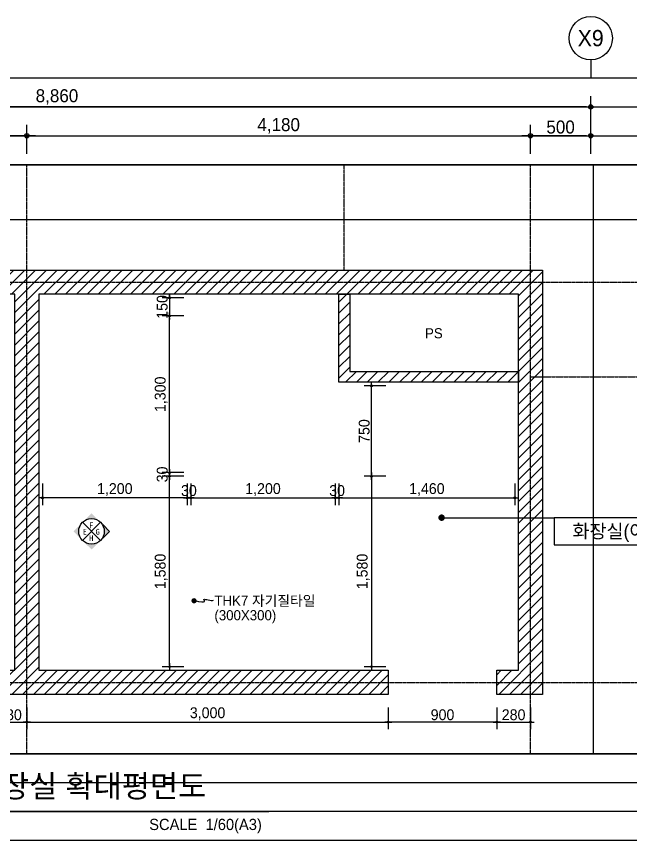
# Model space of a CAD drawing. Header units: millimetres. Extents: x 555 to 100215, y 750 to 17024.
# Drawn here: x 61748 to 66845, y 10187 to 17024 of the extents above; entities that cross this region are included whole.
import ezdxf
from ezdxf.enums import TextEntityAlignment as Align
from ezdxf.xclip import XClip

# ---------------------------------------------------------------- set-up
doc = ezdxf.new("R2010")
doc.units = ezdxf.units.MM
doc.header["$XCLIPFRAME"] = 2
doc.linetypes.add('CEN', pattern=[35, 30, -2, 1, -2])
for name, color, linetype in [('$ZCDB_AUDIT_GENERATED_600D18', 7, 'Continuous'), ('3TEX', 3, 'Continuous'), ('4A.TEC CEN', 1, 'CEN'), ('4A.TEC CEN 보조1', 14, 'CEN'), ('4A.TEC TEXT', 7, 'Continuous'), ('4A.TEC TEXT 2', 3, 'Continuous'), ('4A.TEC 심볼', 7, 'Continuous'), ('4A.TEC 해치 1', 9, 'Continuous'), ('CEN', 1, 'CEN'), ('DIM', 7, 'Continuous'), ('TEX', 3, 'Continuous'), ('㈜SE&C TEXT', 7, 'Continuous')]:
    doc.layers.add(name, color=color, linetype=linetype)
doc.layers.add('DEFPOINT', color=135, linetype='Continuous', plot=False)
doc.styles.add('1', font='')
doc.styles.add('GHS', font='malgun.ttf')
doc.styles.add('나눔고딕', font='')
doc.styles.add('돋움', font='')
doc.styles.add('돋음체', font='')
doc.styles.add('울릉도L', font='')
doc.styles.get('1').set_extended_font_data('DotumChe')
doc.styles.get('나눔고딕').set_extended_font_data('Dotum')
doc.styles.get('돋움').set_extended_font_data('Dotum')
doc.styles.get('돋음체').set_extended_font_data('Dotum')
doc.styles.get('울릉도L').set_extended_font_data('Dotum')
doc.dimstyles.new('DIM(3)', dxfattribs={"dimscale": 600, "dimtxt": 3, "dimasz": 1, "dimexe": 2, "dimexo": 3, "dimgap": 1, "dimtad": 1, "dimdec": 0, "dimzin": 0, "dimdsep": 46, "dimlunit": 6, "dimtxsty": '돋움', "dimblk1": 'DIMDOT', "dimblk2": 'DIMDOT', "dimsah": 1, "dimcen": 2.5, "dimclrd": 1, "dimclre": 1, "dimazin": 0, "dimtfac": 1, "dimtdec": 0, "dimtix": 1, "dimtmove": 2, "dimatfit": 2, "dimldrblk": 'DIMDOT', "dimfxl": 1, "dimtolj": 1, "dimtzin": 0, "dimarcsym": 0})
doc.dimstyles.new('DIM_600(외부치수)', dxfattribs={"dimscale": 400, "dimtxt": 3.3, "dimasz": 1, "dimexe": 2, "dimexo": 2, "dimgap": 1, "dimtad": 1, "dimdec": 0, "dimdsep": 46, "dimlunit": 6, "dimtxsty": '나눔고딕', "dimblk1": 'DIMDOT', "dimblk2": 'DIMDOT', "dimsah": 1, "dimcen": 2.5, "dimdle": 1.5, "dimclrd": 8, "dimclre": 8, "dimclrt": 3, "dimadec": 0, "dimazin": 0, "dimtfac": 1, "dimtdec": 0, "dimtix": 1, "dimtmove": 2, "dimatfit": 3, "dimldrblk": 'DIMDOT', "dimfxl": 1, "dimtvp": 1, "dimtolj": 1, "dimtzin": 0, "dimarcsym": 0})
pattern_1 = [(45, (50400, 3e-09), (-44.90128, 44.90128), [])]

# ---------------------------------------------------------------- blocks, each defined once
blk = doc.blocks.new('DIMDOT')
at = {"color": 0}
blk.add_line((-2, 0), (2, 0), dxfattribs=at)
for radius in [0.5, 0.25]:
    blk.add_circle((0, 0), radius, dxfattribs=at)
blk = doc.blocks.new('*D106')
at = {"layer": '$ZCDB_AUDIT_GENERATED_600D18', "color": 8, "lineweight": -2, "transparency": 16777216}
for p, q in [((57654.3, 15884.4), (57654.3, 16124.4)), ((61834.3, 15884.4), (61834.3, 16124.4)), ((61798.3, 16034.4), (57690.3, 16034.4))]:
    blk.add_line(p, q, dxfattribs=at)
at = {"layer": 'Defpoints', "color": 0, "transparency": 16777216}
for p in [(57654.3, 16034.4), (57654.3, 15794.4), (61834.3, 15794.4, 1666.7)]:
    blk.add_point(p, dxfattribs=at)
at = {"layer": '$ZCDB_AUDIT_GENERATED_600D18', "color": 8, "lineweight": -2, "transparency": 16777216, "xscale": 36, "yscale": 36, "zscale": 36, "rotation": 180}
blk.add_blockref('DIMDOT', (57654.3, 16034.4), dxfattribs=at)
at = {"layer": '$ZCDB_AUDIT_GENERATED_600D18', "color": 8, "lineweight": -2, "transparency": 16777216, "xscale": 36, "yscale": 36, "zscale": 36}
blk.add_blockref('DIMDOT', (61834.3, 16034.4), dxfattribs=at)
at = {"layer": '$ZCDB_AUDIT_GENERATED_600D18', "color": 3, "transparency": 16777216, "insert": (59744.3, 16116.9), "char_height": 108, "attachment_point": 5, "style": '나눔고딕'}
blk.add_mtext('\\A1;4,180', dxfattribs=at)
blk = doc.blocks.new('*D107')
at = {"layer": '$ZCDB_AUDIT_GENERATED_600D18', "color": 8, "lineweight": -2, "transparency": 16777216}
for p, q in [((57654.3, 15884.4), (57654.3, 16364.4)), ((66514.3, 15884.4), (66514.3, 16364.4)), ((66478.3, 16274.4), (57690.3, 16274.4))]:
    blk.add_line(p, q, dxfattribs=at)
at = {"layer": 'Defpoints', "color": 0, "transparency": 16777216}
for p in [(57654.3, 16274.4), (57654.3, 15794.4, 2344.5), (66514.3, 15794.4, 163.9)]:
    blk.add_point(p, dxfattribs=at)
at = {"layer": '$ZCDB_AUDIT_GENERATED_600D18', "color": 8, "lineweight": -2, "transparency": 16777216, "xscale": 36, "yscale": 36, "zscale": 36, "rotation": 180}
blk.add_blockref('DIMDOT', (57654.3, 16274.4), dxfattribs=at)
at = {"layer": '$ZCDB_AUDIT_GENERATED_600D18', "color": 8, "lineweight": -2, "transparency": 16777216, "xscale": 36, "yscale": 36, "zscale": 36}
blk.add_blockref('DIMDOT', (66514.3, 16274.4), dxfattribs=at)
at = {"layer": '$ZCDB_AUDIT_GENERATED_600D18', "color": 3, "transparency": 16777216, "insert": (62084.3, 16356.9), "char_height": 108, "attachment_point": 5, "style": '나눔고딕'}
blk.add_mtext('\\A1;8,860', dxfattribs=at)
blk = doc.blocks.new('ccs122')
at = {"layer": '4A.TEC 심볼'}
blk.add_line((0, 8), (0, 3), dxfattribs=at)
blk.add_circle((0, 14), 6, dxfattribs=at)
at = {"layer": '4A.TEC TEXT 2', "color": 3, "style": 'GHS'}
blk.add_attdef('NO', text='', height=4.5, dxfattribs=at).set_placement((-0.01, 14.02), align=Align.MIDDLE_CENTER)
blk = doc.blocks.new('*D108')
at = {"layer": '$ZCDB_AUDIT_GENERATED_600D18', "color": 8, "lineweight": -2, "transparency": 16777216}
for p, q in [((61834.3, 15884.4), (61834.3, 16124.4)), ((66014.3, 15884.4), (66014.3, 16124.4)), ((61870.3, 16034.4), (65978.3, 16034.4))]:
    blk.add_line(p, q, dxfattribs=at)
at = {"layer": 'Defpoints', "color": 0, "transparency": 16777216}
for p in [(66014.3, 16034.4), (61834.3, 15794.4, 1666.7), (66014.3, 15794.4, 178.1)]:
    blk.add_point(p, dxfattribs=at)
at = {"layer": '$ZCDB_AUDIT_GENERATED_600D18', "color": 8, "lineweight": -2, "transparency": 16777216, "xscale": 36, "yscale": 36, "zscale": 36, "rotation": 180}
blk.add_blockref('DIMDOT', (61834.3, 16034.4), dxfattribs=at)
at = {"layer": '$ZCDB_AUDIT_GENERATED_600D18', "color": 8, "lineweight": -2, "transparency": 16777216, "xscale": 36, "yscale": 36, "zscale": 36}
blk.add_blockref('DIMDOT', (66014.3, 16034.4), dxfattribs=at)
at = {"layer": '$ZCDB_AUDIT_GENERATED_600D18', "color": 3, "transparency": 16777216, "insert": (63924.3, 16116.9), "char_height": 108, "attachment_point": 5, "style": '나눔고딕'}
blk.add_mtext('\\A1;4,180', dxfattribs=at)
blk = doc.blocks.new('*D110')
at = {"layer": '$ZCDB_AUDIT_GENERATED_600D18', "color": 8, "lineweight": -2, "transparency": 16777216}
for p, q in [((66014.3, 15884.4), (66014.3, 16124.4)), ((66514.3, 15884.4), (66514.3, 16124.4)), ((66478.3, 16034.4), (66050.3, 16034.4))]:
    blk.add_line(p, q, dxfattribs=at)
at = {"layer": 'Defpoints', "color": 0, "transparency": 16777216}
for p in [(66014.3, 16034.4), (66014.3, 15794.4, 178.1), (66514.3, 15794.4, 356.1)]:
    blk.add_point(p, dxfattribs=at)
at = {"layer": '$ZCDB_AUDIT_GENERATED_600D18', "color": 8, "lineweight": -2, "transparency": 16777216, "xscale": 36, "yscale": 36, "zscale": 36, "rotation": 180}
blk.add_blockref('DIMDOT', (66014.3, 16034.4), dxfattribs=at)
at = {"layer": '$ZCDB_AUDIT_GENERATED_600D18', "color": 8, "lineweight": -2, "transparency": 16777216, "xscale": 36, "yscale": 36, "zscale": 36}
blk.add_blockref('DIMDOT', (66514.3, 16034.4), dxfattribs=at)
at = {"layer": '$ZCDB_AUDIT_GENERATED_600D18', "color": 3, "transparency": 16777216, "insert": (66264.3, 16106.5), "char_height": 108, "attachment_point": 5, "style": '나눔고딕'}
blk.add_mtext('\\A1;500', dxfattribs=at)
blk = doc.blocks.new('dwgFD3B')
at = {"layer": '4A.TEC CEN', "color": 250, "ltscale": 500}
blk.add_line((49194.51, -158936.83, -3333.33), (358000, -158936.83, -3333.33), dxfattribs=at)
at = {"layer": '4A.TEC CEN', "color": 250, "ltscale": 500, "elevation": -3333.33}
blk.add_lwpolyline([(252807.63, -39163.16), (252807.63, -267000)], dxfattribs=at)
blk = doc.blocks.new('*D201')
at = {"color": 1, "lineweight": -2, "transparency": 16777216}
for p, q in [((61554.3, 11289.4), (61554.3, 11110)), ((61834.3, 11289.4), (61834.3, 11110)), ((61569.3, 11170), (61819.3, 11170))]:
    blk.add_line(p, q, dxfattribs=at)
at = {"layer": 'Defpoints', "color": 0, "transparency": 16777216}
for p in [(61554.3, 11379.4, -828.2), (61834.3, 11379.4, -828.2), (61834.3, 11170)]:
    blk.add_point(p, dxfattribs=at)
at = {"color": 1, "lineweight": -2, "transparency": 16777216, "xscale": 15, "yscale": 15, "zscale": 15, "rotation": 180}
blk.add_blockref('DIMDOT', (61554.3, 11170), dxfattribs=at)
at = {"color": 1, "lineweight": -2, "transparency": 16777216, "xscale": 15, "yscale": 15, "zscale": 15}
blk.add_blockref('DIMDOT', (61834.3, 11170), dxfattribs=at)
at = {"color": 0, "transparency": 16777216, "insert": (61694.3, 11230), "char_height": 90, "attachment_point": 5, "style": '돋움'}
blk.add_mtext('\\A1;280', dxfattribs=at)
blk = doc.blocks.new('*D202')
at = {"color": 1, "lineweight": -2, "transparency": 16777216}
for p, q in [((61834.3, 11289.4), (61834.3, 11110)), ((64834.3, 11289.4), (64834.3, 11110)), ((61849.3, 11170), (64819.3, 11170))]:
    blk.add_line(p, q, dxfattribs=at)
at = {"layer": 'Defpoints', "color": 0, "transparency": 16777216}
for p in [(61834.3, 11379.4, -828.2), (64834.3, 11379.4, -828.2), (64834.3, 11170)]:
    blk.add_point(p, dxfattribs=at)
at = {"color": 1, "lineweight": -2, "transparency": 16777216, "xscale": 15, "yscale": 15, "zscale": 15, "rotation": 180}
blk.add_blockref('DIMDOT', (61834.3, 11170), dxfattribs=at)
at = {"color": 1, "lineweight": -2, "transparency": 16777216, "xscale": 15, "yscale": 15, "zscale": 15}
blk.add_blockref('DIMDOT', (64834.3, 11170), dxfattribs=at)
at = {"color": 0, "transparency": 16777216, "insert": (63334.3, 11238.7), "char_height": 90, "attachment_point": 5, "style": '돋움'}
blk.add_mtext('\\A1;3,000', dxfattribs=at)
blk = doc.blocks.new('*D203')
at = {"color": 1, "lineweight": -2, "transparency": 16777216}
for p, q in [((64834.3, 11289.4), (64834.3, 11110)), ((65734.3, 11289.4), (65734.3, 11110)), ((65719.3, 11170), (64849.3, 11170))]:
    blk.add_line(p, q, dxfattribs=at)
at = {"layer": 'Defpoints', "color": 0, "transparency": 16777216}
for p in [(64834.3, 11379.4, -828.2), (65734.3, 11379.4, -828.2), (64834.3, 11170)]:
    blk.add_point(p, dxfattribs=at)
at = {"color": 1, "lineweight": -2, "transparency": 16777216, "xscale": 15, "yscale": 15, "zscale": 15, "rotation": 180}
blk.add_blockref('DIMDOT', (64834.3, 11170), dxfattribs=at)
at = {"color": 1, "lineweight": -2, "transparency": 16777216, "xscale": 15, "yscale": 15, "zscale": 15}
blk.add_blockref('DIMDOT', (65734.3, 11170), dxfattribs=at)
at = {"color": 0, "transparency": 16777216, "insert": (65284.3, 11230), "char_height": 90, "attachment_point": 5, "style": '돋움'}
blk.add_mtext('\\A1;900', dxfattribs=at)
blk = doc.blocks.new('*D204')
at = {"color": 1, "lineweight": -2, "transparency": 16777216}
for p, q in [((65734.3, 11289.4), (65734.3, 11110)), ((66014.3, 11289.4), (66014.3, 11110)), ((65749.3, 11170), (65999.3, 11170))]:
    blk.add_line(p, q, dxfattribs=at)
at = {"layer": 'Defpoints', "color": 0, "transparency": 16777216}
for p in [(65734.3, 11379.4, -828.2), (66014.3, 11379.4, -828.2), (66014.3, 11170)]:
    blk.add_point(p, dxfattribs=at)
at = {"color": 1, "lineweight": -2, "transparency": 16777216, "xscale": 15, "yscale": 15, "zscale": 15, "rotation": 180}
blk.add_blockref('DIMDOT', (65734.3, 11170), dxfattribs=at)
at = {"color": 1, "lineweight": -2, "transparency": 16777216, "xscale": 15, "yscale": 15, "zscale": 15}
blk.add_blockref('DIMDOT', (66014.3, 11170), dxfattribs=at)
at = {"color": 0, "transparency": 16777216, "insert": (65874.3, 11230), "char_height": 90, "attachment_point": 5, "style": '돋움'}
blk.add_mtext('\\A1;280', dxfattribs=at)
blk = doc.blocks.new('*D180')
at = {"color": 1, "lineweight": -2, "transparency": 16777216}
for p, q in [((64394.3, 13149.4), (64394.3, 12970)), ((64424.3, 13149.4), (64424.3, 12970)), ((64379.3, 13030), (64364.3, 13030)), ((64424.3, 13030), (64394.3, 13030)), ((64439.3, 13030), (64454.3, 13030))]:
    blk.add_line(p, q, dxfattribs=at)
at = {"layer": 'Defpoints', "color": 0, "transparency": 16777216}
for p in [(64394.3, 13239.4, -828.2), (64424.3, 13239.4, -828.2), (64394.3, 13030)]:
    blk.add_point(p, dxfattribs=at)
at = {"color": 1, "lineweight": -2, "transparency": 16777216, "xscale": 15, "yscale": 15, "zscale": 15}
blk.add_blockref('DIMDOT', (64394.3, 13030), dxfattribs=at)
at = {"color": 1, "lineweight": -2, "transparency": 16777216, "xscale": 15, "yscale": 15, "zscale": 15, "rotation": 180}
blk.add_blockref('DIMDOT', (64424.3, 13030), dxfattribs=at)
at = {"color": 0, "transparency": 16777216, "insert": (64409.3, 13090), "char_height": 90, "attachment_point": 5, "style": '돋움'}
blk.add_mtext('\\A1;30', dxfattribs=at)
blk = doc.blocks.new('*D181')
at = {"color": 1, "lineweight": -2, "transparency": 16777216}
for p, q in [((63194.3, 13149.4), (63194.3, 12970)), ((64394.3, 13149.4), (64394.3, 12970)), ((63209.3, 13030), (64379.3, 13030))]:
    blk.add_line(p, q, dxfattribs=at)
at = {"layer": 'Defpoints', "color": 0, "transparency": 16777216}
for p in [(63194.3, 13239.4, -828.2), (64394.3, 13239.4, -828.2), (64394.3, 13030)]:
    blk.add_point(p, dxfattribs=at)
at = {"color": 1, "lineweight": -2, "transparency": 16777216, "xscale": 15, "yscale": 15, "zscale": 15, "rotation": 180}
blk.add_blockref('DIMDOT', (63194.3, 13030), dxfattribs=at)
at = {"color": 1, "lineweight": -2, "transparency": 16777216, "xscale": 15, "yscale": 15, "zscale": 15}
blk.add_blockref('DIMDOT', (64394.3, 13030), dxfattribs=at)
at = {"color": 0, "transparency": 16777216, "insert": (63794.3, 13098.7), "char_height": 90, "attachment_point": 5, "style": '돋움'}
blk.add_mtext('\\A1;1,200', dxfattribs=at)
blk = doc.blocks.new('*D182')
at = {"color": 1, "lineweight": -2, "transparency": 16777216}
for p, q in [((63164.3, 13149.4), (63164.3, 12970)), ((63194.3, 13149.4), (63194.3, 12970)), ((63149.3, 13030), (63134.3, 13030)), ((63194.3, 13030), (63164.3, 13030)), ((63209.3, 13030), (63224.3, 13030))]:
    blk.add_line(p, q, dxfattribs=at)
at = {"layer": 'Defpoints', "color": 0, "transparency": 16777216}
for p in [(63164.3, 13239.4, -828.2), (63194.3, 13239.4, -828.2), (63164.3, 13030)]:
    blk.add_point(p, dxfattribs=at)
at = {"color": 1, "lineweight": -2, "transparency": 16777216, "xscale": 15, "yscale": 15, "zscale": 15}
blk.add_blockref('DIMDOT', (63164.3, 13030), dxfattribs=at)
at = {"color": 1, "lineweight": -2, "transparency": 16777216, "xscale": 15, "yscale": 15, "zscale": 15, "rotation": 180}
blk.add_blockref('DIMDOT', (63194.3, 13030), dxfattribs=at)
at = {"color": 0, "transparency": 16777216, "insert": (63179.3, 13090), "char_height": 90, "attachment_point": 5, "style": '돋움'}
blk.add_mtext('\\A1;30', dxfattribs=at)
blk = doc.blocks.new('*D183')
at = {"color": 1, "lineweight": -2, "transparency": 16777216}
for p, q in [((61964.3, 13149.4), (61964.3, 12970)), ((63164.3, 13149.4), (63164.3, 12970)), ((63149.3, 13030), (61979.3, 13030))]:
    blk.add_line(p, q, dxfattribs=at)
at = {"layer": 'Defpoints', "color": 0, "transparency": 16777216}
for p in [(61964.3, 13239.4, -828.2), (63164.3, 13239.4, -828.2), (61964.3, 13030)]:
    blk.add_point(p, dxfattribs=at)
at = {"color": 1, "lineweight": -2, "transparency": 16777216, "xscale": 15, "yscale": 15, "zscale": 15, "rotation": 180}
blk.add_blockref('DIMDOT', (61964.3, 13030), dxfattribs=at)
at = {"color": 1, "lineweight": -2, "transparency": 16777216, "xscale": 15, "yscale": 15, "zscale": 15}
blk.add_blockref('DIMDOT', (63164.3, 13030), dxfattribs=at)
at = {"color": 0, "transparency": 16777216, "insert": (62564.3, 13098.7), "char_height": 90, "attachment_point": 5, "style": '돋움'}
blk.add_mtext('\\A1;1,200', dxfattribs=at)
blk = doc.blocks.new('*D184')
at = {"color": 1, "lineweight": -2, "transparency": 16777216}
for p, q in [((64424.3, 13149.4), (64424.3, 12970)), ((65884.3, 13149.4), (65884.3, 12970)), ((64439.3, 13030), (65869.3, 13030))]:
    blk.add_line(p, q, dxfattribs=at)
at = {"layer": 'Defpoints', "color": 0, "transparency": 16777216}
for p in [(64424.3, 13239.4, -828.2), (65884.3, 13239.4, -828.2), (65884.3, 13030)]:
    blk.add_point(p, dxfattribs=at)
at = {"color": 1, "lineweight": -2, "transparency": 16777216, "xscale": 15, "yscale": 15, "zscale": 15, "rotation": 180}
blk.add_blockref('DIMDOT', (64424.3, 13030), dxfattribs=at)
at = {"color": 1, "lineweight": -2, "transparency": 16777216, "xscale": 15, "yscale": 15, "zscale": 15}
blk.add_blockref('DIMDOT', (65884.3, 13030), dxfattribs=at)
at = {"color": 0, "transparency": 16777216, "insert": (65154.3, 13098.7), "char_height": 90, "attachment_point": 5, "style": '돋움'}
blk.add_mtext('\\A1;1,460', dxfattribs=at)
blk = doc.blocks.new('*D185')
at = {"color": 1, "lineweight": -2, "transparency": 16777216}
for p, q in [((63018.1, 14704.4), (63018.1, 14719.4)), ((63137.6, 14689.4), (62958.1, 14689.4)), ((63018.1, 14689.4), (63018.1, 14539.4)), ((63137.6, 14539.4), (62958.1, 14539.4)), ((63018.1, 14524.4), (63018.1, 14509.4))]:
    blk.add_line(p, q, dxfattribs=at)
at = {"layer": 'Defpoints', "color": 0, "transparency": 16777216}
for p in [(63227.6, 14689.4, -828.2), (63018.1, 14539.4), (63227.6, 14539.4, -828.2)]:
    blk.add_point(p, dxfattribs=at)
at = {"color": 1, "lineweight": -2, "transparency": 16777216, "xscale": 15, "yscale": 15, "zscale": 15}
for p, rotation in [((63018.1, 14689.4), 270), ((63018.1, 14539.4), 90)]:
    blk.add_blockref('DIMDOT', p, dxfattribs=dict(at, rotation=rotation))
at = {"color": 0, "transparency": 16777216, "insert": (62958.1, 14614.4), "char_height": 90, "attachment_point": 5, "rotation": 90, "style": '돋움'}
blk.add_mtext('\\A1;150', dxfattribs=at)
blk = doc.blocks.new('*D186')
at = {"color": 1, "lineweight": -2, "transparency": 16777216}
for p, q in [((63137.6, 14539.4), (62958.1, 14539.4)), ((63018.1, 13254.4), (63018.1, 14524.4)), ((63137.6, 13239.4), (62958.1, 13239.4))]:
    blk.add_line(p, q, dxfattribs=at)
at = {"layer": 'Defpoints', "color": 0, "transparency": 16777216}
for p in [(63018.1, 14539.4), (63227.6, 14539.4, -828.2), (63227.6, 13239.4, -828.2)]:
    blk.add_point(p, dxfattribs=at)
at = {"color": 1, "lineweight": -2, "transparency": 16777216, "xscale": 15, "yscale": 15, "zscale": 15}
for p, rotation in [((63018.1, 14539.4), 90), ((63018.1, 13239.4), 270)]:
    blk.add_blockref('DIMDOT', p, dxfattribs=dict(at, rotation=rotation))
at = {"color": 0, "transparency": 16777216, "insert": (62949.4, 13889.4), "char_height": 90, "attachment_point": 5, "rotation": 90, "style": '돋움'}
blk.add_mtext('\\A1;1,300', dxfattribs=at)
blk = doc.blocks.new('*D187')
at = {"color": 1, "lineweight": -2, "transparency": 16777216}
for p, q in [((63018.1, 13254.4), (63018.1, 13269.4)), ((63137.6, 13239.4), (62958.1, 13239.4)), ((63137.6, 13209.4), (62958.1, 13209.4)), ((63018.1, 13239.4), (63018.1, 13209.4)), ((63018.1, 13194.4), (63018.1, 13179.4))]:
    blk.add_line(p, q, dxfattribs=at)
at = {"layer": 'Defpoints', "color": 0, "transparency": 16777216}
for p in [(63018.1, 13209.4), (63227.6, 13239.4, -828.2), (63227.6, 13209.4, -828.2)]:
    blk.add_point(p, dxfattribs=at)
at = {"color": 1, "lineweight": -2, "transparency": 16777216, "xscale": 15, "yscale": 15, "zscale": 15}
for p, rotation in [((63018.1, 13239.4), 270), ((63018.1, 13209.4), 90)]:
    blk.add_blockref('DIMDOT', p, dxfattribs=dict(at, rotation=rotation))
at = {"color": 0, "transparency": 16777216, "insert": (62958.1, 13224.4), "char_height": 90, "attachment_point": 5, "rotation": 90, "style": '돋움'}
blk.add_mtext('\\A1;30', dxfattribs=at)
blk = doc.blocks.new('*D188')
at = {"color": 1, "lineweight": -2, "transparency": 16777216}
for p, q in [((63137.6, 13209.4), (62958.1, 13209.4)), ((63018.1, 11644.4), (63018.1, 13194.4)), ((63137.6, 11629.4), (62958.1, 11629.4))]:
    blk.add_line(p, q, dxfattribs=at)
at = {"layer": 'Defpoints', "color": 0, "transparency": 16777216}
for p in [(63018.1, 13209.4), (63227.6, 13209.4, -828.2), (63227.6, 11629.4, -828.2)]:
    blk.add_point(p, dxfattribs=at)
at = {"color": 1, "lineweight": -2, "transparency": 16777216, "xscale": 15, "yscale": 15, "zscale": 15}
for p, rotation in [((63018.1, 13209.4), 90), ((63018.1, 11629.4), 270)]:
    blk.add_blockref('DIMDOT', p, dxfattribs=dict(at, rotation=rotation))
at = {"color": 0, "transparency": 16777216, "insert": (62949.4, 12419.4), "char_height": 90, "attachment_point": 5, "rotation": 90, "style": '돋움'}
blk.add_mtext('\\A1;1,580', dxfattribs=at)
blk = doc.blocks.new('*D189')
at = {"color": 1, "lineweight": -2, "transparency": 16777216}
for p, q in [((64813.8, 13959.4), (64634.4, 13959.4)), ((64694.4, 13224.4), (64694.4, 13944.4)), ((64813.8, 13209.4), (64634.4, 13209.4))]:
    blk.add_line(p, q, dxfattribs=at)
at = {"layer": 'Defpoints', "color": 0, "transparency": 16777216}
for p in [(64694.4, 13959.4), (64903.8, 13959.4, -35338.2), (64903.8, 13209.4, -24229.8)]:
    blk.add_point(p, dxfattribs=at)
at = {"color": 1, "lineweight": -2, "transparency": 16777216, "xscale": 15, "yscale": 15, "zscale": 15}
for p, rotation in [((64694.4, 13959.4), 90), ((64694.4, 13209.4), 270)]:
    blk.add_blockref('DIMDOT', p, dxfattribs=dict(at, rotation=rotation))
at = {"color": 0, "transparency": 16777216, "insert": (64634.4, 13584.4), "char_height": 90, "attachment_point": 5, "rotation": 90, "style": '돋움'}
blk.add_mtext('\\A1;750', dxfattribs=at)
blk = doc.blocks.new('*D190')
at = {"color": 1, "lineweight": -2, "transparency": 16777216}
for p, q in [((64813.8, 13209.4), (64634.4, 13209.4)), ((64694.4, 13194.4), (64694.4, 11644.4)), ((64813.8, 11629.4), (64634.4, 11629.4))]:
    blk.add_line(p, q, dxfattribs=at)
at = {"layer": 'Defpoints', "color": 0, "transparency": 16777216}
for p in [(64903.8, 13209.4, -24229.8), (64694.4, 11629.4), (64903.8, 11629.4, -47631.5)]:
    blk.add_point(p, dxfattribs=at)
at = {"color": 1, "lineweight": -2, "transparency": 16777216, "xscale": 15, "yscale": 15, "zscale": 15}
for p, rotation in [((64694.4, 13209.4), 90), ((64694.4, 11629.4), 270)]:
    blk.add_blockref('DIMDOT', p, dxfattribs=dict(at, rotation=rotation))
at = {"color": 0, "transparency": 16777216, "insert": (64625.7, 12419.4), "char_height": 90, "attachment_point": 5, "rotation": 90, "style": '돋움'}
blk.add_mtext('\\A1;1,580', dxfattribs=at)
blk = doc.blocks.new('569asd6f')
at = {"layer": 'TEX'}
h = blk.add_hatch(color=256, dxfattribs=at)
h.paths.add_polyline_path([(2008889, -265925), (2008764, -266051), (2008889, -266176, -0.198912), (2008838, -266051, -0.198912)])
h.paths.add_polyline_path([(2009140, -265925), (2009015, -265800), (2008889, -265925, -0.414214)])
h.paths.add_polyline_path([(2009265, -266051), (2009140, -265925, -0.198912), (2009191, -266051, -0.198912), (2009140, -266176)])
h.paths.add_polyline_path([(2009140, -266176, -0.414214), (2008889, -266176), (2009015, -266301)])
at = {"layer": 'DIM'}
blk.add_lwpolyline([(2008919, -266205), (2009015, -266301), (2009110, -266205)], dxfattribs=at)
blk.add_circle((2009015, -266051), 177, dxfattribs=at)
at = {"layer": 'TEX'}
for p, q in [((2008889, -266176), (2009140, -265925)), ((2008889, -265925), (2009140, -266176))]:
    blk.add_line(p, q, dxfattribs=at)

msp = doc.modelspace()

# ---------------------------------------------------------------- hatches: boundary and pattern name
at = {"layer": '4A.TEC 해치 1'}
h = msp.add_hatch(dxfattribs=at)
h.set_pattern_fill('ANSI31', color=256, scale=20)
h.set_pattern_definition(pattern_1)
h.paths.add_polyline_path([(57554.26, 14919.37), (66114.26, 14919.37), (66114.26, 11399.37), (65734.26, 11399.37), (65734.26, 11599.37), (65914.26, 11599.37), (65914.26, 14719.37), (61934.26, 14719.37), (61934.26, 11599.37), (64834.27, 11599.37), (64834.26, 11399.37), (61554.27, 11399.37), (61554.27, 11599.37), (61734.26, 11599.37), (61734.26, 14719.37), (57754.26, 14719.37), (57754.26, 11599.37), (60654.27, 11599.37), (60654.27, 11399.37), (57554.26, 11399.37)])
h = msp.add_hatch(dxfattribs=at)
h.set_pattern_fill('ANSI31', color=256, scale=20)
h.set_pattern_definition(pattern_1)
h.paths.add_polyline_path([(64424.26, 14719.37), (64514.26, 14719.37), (64514.26, 14079.37), (65914.26, 14079.37), (65914.26, 13989.37), (64424.26, 13989.37)])

# ---------------------------------------------------------------- linework, layer by layer
msp.add_line((65276.61, 12865.65), (66210.38, 12865.65))
at = {"layer": '4A.TEC CEN 보조1'}
for p, q in [((61834.26, 10906.87, 1666.67), (61834.26, 15794.45, 1666.67)), ((64469.26, 14919.37, 1666.67), (64469.26, 15794.45, 1666.67)), ((66014.26, 10906.87, 1666.67), (66014.26, 15794.45, 1666.67)), ((56449.86, 14819.37, 1666.67), (67180.14, 14819.37, 1666.67)), ((66014.26, 14034.37, 1666.67), (67180.14, 14034.37, 1666.67)), ((56449.86, 11499.37, 1666.67), (67180.14, 11499.37, 1666.67))]:
    msp.add_line(p, q, dxfattribs=at)
at = {"layer": '4A.TEC 심볼'}
msp.add_line((59787.03, 10426.87), (63842.97, 10426.87), dxfattribs=at)
at = {"layer": '4A.TEC 심볼', "const_width": 26.9}
msp.add_lwpolyline([(65276.61, 12879.1, -1), (65276.61, 12852.2, -1)], format="xyb", close=True, dxfattribs=at)
at = {"layer": '4A.TEC 심볼'}
msp.add_lwpolyline([(66210.38, 12640.65), (67161.36, 12640.65), (67161.36, 12865.65), (66210.38, 12865.65)], close=True, dxfattribs=at)
at = {"layer": '4A.TEC 해치 1', "elevation": 1666.67}
for points in [[(57554.26, 14919.37), (66114.26, 14919.37), (66114.26, 11399.37), (65734.26, 11399.37), (65734.26, 11599.37), (65914.26, 11599.37), (65914.26, 14719.37), (61934.26, 14719.37), (61934.26, 11599.37), (64834.27, 11599.37), (64834.26, 11399.37), (61554.27, 11399.37), (61554.27, 11599.37), (61734.26, 11599.37), (61734.26, 14719.37), (57754.26, 14719.37), (57754.26, 11599.37), (60654.27, 11599.37), (60654.27, 11399.37), (57554.26, 11399.37)], [(64424.26, 14719.37), (64514.26, 14719.37), (64514.26, 14079.37), (65914.26, 14079.37), (65914.26, 13989.37), (64424.26, 13989.37)]]:
    msp.add_lwpolyline(points, close=True, dxfattribs=at)
at = {"layer": 'CEN'}
msp.add_lwpolyline([(63215.28, 12180.89), (63257.77, 12171.18), (63285.65, 12166.71), (63301.73, 12166.35), (63308.84, 12168.99), (63309.81, 12173.51), (63307.46, 12178.8), (63304.61, 12183.75), (63304.09, 12187.23), (63308.06, 12188.43), (63316.05, 12187.72), (63326.91, 12185.78), (63339.5, 12183.26), (63352.7, 12180.85), (63365.34, 12179.2), (63376.3, 12178.99), (63384.44, 12180.89)], dxfattribs=at)
at = {"layer": 'DEFPOINT'}
for points in [[(55729.86, 16514.45), (67900.14, 16514.45), (67900.14, 10186.87), (55729.86, 10186.87)], [(55969.86, 16274.45), (67660.14, 16274.45), (67660.14, 10426.87), (55969.86, 10426.87)], [(56209.86, 16034.45), (67420.14, 16034.45), (67420.14, 10666.87), (56209.86, 10666.87)], [(56449.86, 15794.45), (67180.14, 15794.45), (67180.14, 10906.87), (56449.86, 10906.87)]]:
    msp.add_lwpolyline(points, close=True, dxfattribs=at)
at = {"layer": '㈜SE&C TEXT', "color": 1, "const_width": 21.52}
msp.add_lwpolyline([(63211.24, 12176.38, -1), (63232.76, 12176.38, -1)], format="xyb", close=True, dxfattribs=at)

# ---------------------------------------------------------------- block references
ref = msp.add_blockref('dwgFD3B', (-186273.36, 174276.2, 5000))
XClip(ref).set_block_clipping_path([(242723.2256467741, -163369.3263075688), (253453.4966982107, -158481.7560903766)])
at = {"xscale": 0.6, "yscale": 0.6, "zscale": 0.6, "rotation": 90}
msp.add_blockref('569asd6f', (-97259.39, -1192656.81), dxfattribs=at)
at = {"layer": '4A.TEC 심볼'}
ref = msp.add_blockref('ccs122', (66514.27, 16424.45, -3332.88), dxfattribs=dict(at, xscale=29.999999864981, yscale=29.999999864981, zscale=29.999999864981))
ref.add_attrib('NO', 'X9', dxfattribs={"layer": '0', "color": 3, "height": 135, "style": '울릉도L'}).set_placement((66514.08, 16844.98, -3332.88), align=Align.MIDDLE_CENTER)

# ---------------------------------------------------------------- texts
at = {"layer": '3TEX', "style": '1'}
for s, p in [('F', (62368.9, 12802.1)), ('E', (62315.85, 12749.05)), ('H', (62368.9, 12695.99)), ('G', (62421.96, 12749.05))]:
    msp.add_text(s, height=48, dxfattribs=at).set_placement(p, align=Align.MIDDLE_CENTER)
at = {"layer": '4A.TEC TEXT', "style": '돋움'}
for s, p in [('PS', (65139.14, 14395.95, -828.19)), ('THK7 자기질타일', (63391.16, 12176.38)), ('(300X300)', (63391.16, 12056.38))]:
    msp.add_text(s, height=84, rotation=360, dxfattribs=at).set_placement(p, align=Align.MIDDLE_LEFT)
at = {"layer": '4A.TEC TEXT', "color": 3, "style": '돋음체'}
msp.add_text('화장실(여)', height=112.5, dxfattribs=at).set_placement((66694.11, 12753.15), align=Align.MIDDLE_CENTER)
at = {"layer": '4A.TEC TEXT 2', "color": 3, "style": '나눔고딕'}
msp.add_text('지상2층 화장실 확대평면도', height=186.3, dxfattribs=at).set_placement((60481.16, 10488.97), align=Align.BOTTOM_LEFT)
msp.add_text('SCALE  1/60(A3)', height=93.15, dxfattribs=at).set_placement((63784.65, 10245.89), align=Align.BOTTOM_RIGHT)

# ---------------------------------------------------------------- dimensions: what is measured, and where the dimension line sits
at = {"layer": '$ZCDB_AUDIT_GENERATED_600D18'}
for base, p1, p2, picture, middle in [((57654.26, 16274.45), (66514.27, 15794.45, 163.88), (57654.26, 15794.45, 2344.51), '*D107', (62084.26, 16356.92)), ((57654.26, 16034.45), (61834.26, 15794.45, 1666.67), (57654.26, 15794.45), '*D106', (59744.26, 16116.92))]:
    dim = msp.add_linear_dim(base=base, p1=p1, p2=p2, dimstyle='DIM_600(외부치수)', override={"dimscale": 300, "dimtxt": 0.36, "dimasz": 0.12, "dimexe": 0.3, "dimexo": 0.3, "dimgap": 0.06, "dimdec": 1, "dimblk1": 'DIMDOT', "dimblk2": 'DIMDOT', "dimdle": 0.06}, dxfattribs=at)
    dim.commit()
    dim.dimension.update_dxf_attribs({"geometry": picture, "text_midpoint": middle})
for p1, angle, picture, middle in [((61834.26, 15794.45, 1666.67), 180, '*D108', (63924.26, 16116.92)), ((66514.27, 15794.45, 356.13), 0, '*D110', (66264.26, 16106.52))]:
    dim = msp.add_linear_dim(base=(66014.26, 16034.45), p1=p1, p2=(66014.26, 15794.45, 178.06), angle=angle, dimstyle='DIM_600(외부치수)', override={"dimscale": 300, "dimtxt": 0.36, "dimasz": 0.12, "dimexe": 0.3, "dimexo": 0.3, "dimgap": 0.06, "dimdec": 1, "dimblk1": 'DIMDOT', "dimblk2": 'DIMDOT', "dimdle": 0.06}, dxfattribs=at)
    dim.commit()
    dim.dimension.update_dxf_attribs({"geometry": picture, "text_midpoint": middle})
for base, p1, p2, angle, picture, middle in [((63018.15, 14539.37, 2494.86), (63227.55, 14689.37, 1666.67), (63227.55, 14539.37, 1666.67), 90, '*D185', (62958.09, 14614.37, 2494.86)), ((63018.15, 14539.37, 2494.86), (63227.55, 13239.37, 1666.67), (63227.55, 14539.37, 1666.67), 270, '*D186', (62949.42, 13889.37, 2494.86)), ((64694.42, 13959.37, 2494.86), (64903.82, 13209.37, -21734.93), (64903.82, 13959.37, -32843.33), 270, '*D189', (64634.36, 13584.37, 2494.86)), ((63018.15, 13209.37, 2494.86), (63227.55, 13239.37, 1666.67), (63227.55, 13209.37, 1666.67), 90, '*D187', (62958.09, 13224.37, 2494.86)), ((61964.26, 13029.96, 2494.86), (63164.26, 13239.37, 1666.67), (61964.26, 13239.37, 1666.67), 0, '*D183', (62564.26, 13098.69, 2494.86)), ((63018.15, 13209.37, 2494.86), (63227.55, 11629.37, 1666.67), (63227.55, 13209.37, 1666.67), 270, '*D188', (62949.42, 12419.37, 2494.86)), ((63164.26, 13029.96, 2494.86), (63194.26, 13239.37, 1666.67), (63164.26, 13239.37, 1666.67), 0, '*D182', (63179.26, 13090.02, 2494.86)), ((64394.26, 13029.96, 2494.86), (63194.26, 13239.37, 1666.67), (64394.26, 13239.37, 1666.67), 180, '*D181', (63794.26, 13098.69, 2494.86)), ((65884.26, 13029.96, 2494.86), (64424.26, 13239.37, 1666.67), (65884.26, 13239.37, 1666.67), 180, '*D184', (65154.26, 13098.69, 2494.86)), ((64694.42, 11629.37, 2494.86), (64903.82, 13209.37, -21734.93), (64903.82, 11629.37, -45136.59), 90, '*D190', (64625.69, 12419.37, 2494.86)), ((61834.26, 11169.97, 2494.86), (61554.27, 11379.37, 1666.67), (61834.26, 11379.37, 1666.67), 180, '*D201', (61694.27, 11230.03, 2494.86)), ((64834.27, 11169.97, 2494.86), (61834.26, 11379.37, 1666.67), (64834.27, 11379.37, 1666.67), 180, '*D202', (63334.27, 11238.7, 2494.86)), ((64834.27, 11169.97, 2494.86), (65734.27, 11379.37, 1666.67), (64834.27, 11379.37, 1666.67), 0, '*D203', (65284.27, 11230.03, 2494.86)), ((66014.26, 11169.97, 2494.86), (65734.27, 11379.37, 1666.67), (66014.26, 11379.37, 1666.67), 180, '*D204', (65874.27, 11230.03, 2494.86))]:
    dim = msp.add_linear_dim(base=base, p1=p1, p2=p2, angle=angle, dimstyle='DIM(3)', override={"dimscale": 50, "dimtxt": 1.8, "dimasz": 0.3, "dimexe": 1.2, "dimexo": 1.8, "dimgap": 0.3})
    dim.commit()
    dim.dimension.update_dxf_attribs({"geometry": picture, "text_midpoint": middle})
dim = msp.add_linear_dim(base=(64394.26, 13029.96, 2494.86), p1=(64424.26, 13239.37, 1666.67), p2=(64394.26, 13239.37, 1666.67), dimstyle='DIM(3)', override={"dimscale": 50, "dimtxt": 1.8, "dimasz": 0.3, "dimexe": 1.2, "dimexo": 1.8, "dimgap": 0.3})
dim.commit()
dim.dimension.update_dxf_attribs({"geometry": '*D180', "text_midpoint": (64409.26, 13090.02, 2494.86)})

doc.saveas('drawing.dxf')
